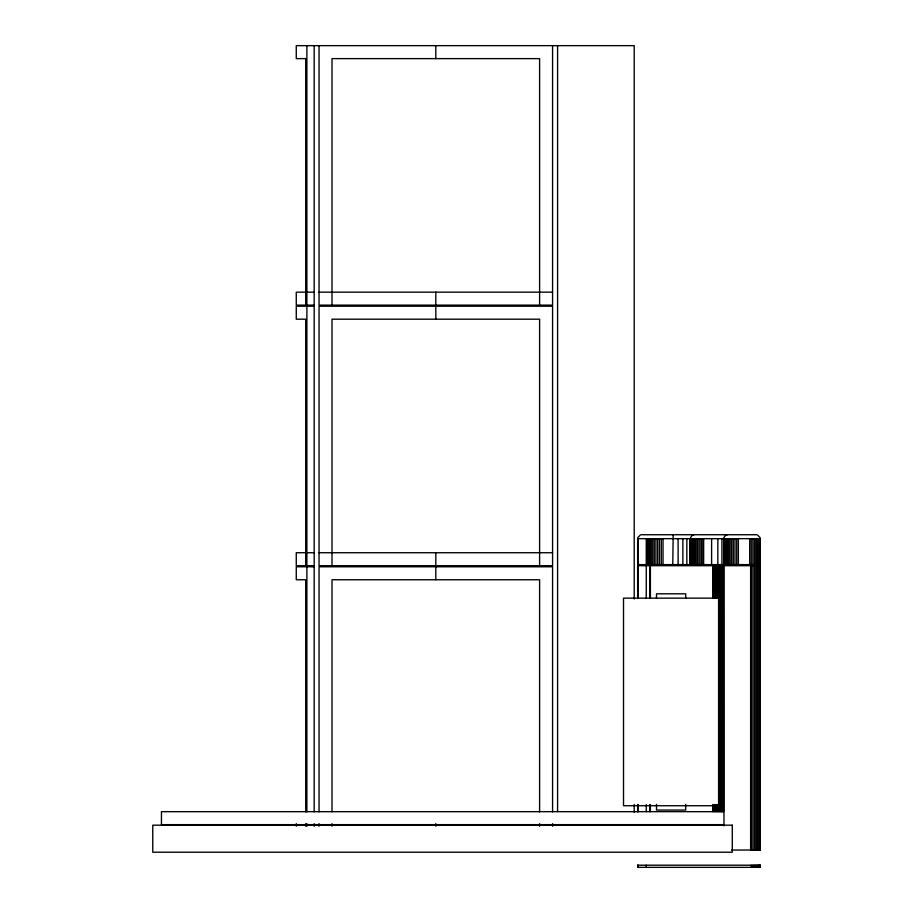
<?xml version="1.0" encoding="UTF-8"?>
<svg xmlns="http://www.w3.org/2000/svg" width="913" height="913" viewBox="0 0 913 913"><rect width="100%" height="100%" fill="white"/><g stroke="black" fill="none" stroke-linecap="round" stroke-linejoin="round"><path stroke-width="1.37" d="M637.776 537.654L640.492 534.87M673.178 534.733L672.778 564.622M694.051 534.733L692.259 535.258L690.582 537.654L690.456 564.622M727.433 534.733L725.561 535.258L723.815 537.654L723.689 564.622M314.175 292.16L296.269 292.16L296.269 305.136L314.175 305.136M319.048 292.16L552.582 292.16M314.175 306.22L296.269 306.22L296.269 319.185L305.707 319.185L305.707 565.695M641.485 534.733L756.398 534.733M314.175 552.73L296.269 552.73L296.269 565.695L314.175 565.695M319.048 552.73L552.582 552.73M314.175 566.779L296.269 566.779L296.269 579.755L305.707 579.755L305.707 811.862M718.668 598.141L623.522 598.141L623.522 805.723L718.668 805.723M723.598 824.644L161.453 824.644L161.453 811.668L723.598 811.668L723.518 565.695M731.747 850.049L760.232 850.049L760.232 565.695L637.651 565.695L637.651 598.403M757.391 534.87L760.107 537.654M760.084 538.67L760.118 564.622M760.084 565.695L760.118 850.049M760.084 865.193L760.118 867.35M759.73 538.67L759.73 564.622M759.73 565.695L759.73 850.049M759.73 865.193L759.73 867.35M759.102 538.67L759.102 564.622M759.102 565.695L759.102 850.049M759.102 865.193L759.102 867.35M758.224 538.67L758.224 564.622M758.224 565.695L758.224 850.049M758.224 865.193L758.224 867.35M757.139 538.67L757.139 564.622M757.139 565.695L757.139 850.049M757.139 865.193L757.139 867.35M755.861 538.67L755.861 564.622M755.861 565.695L755.861 850.049M755.861 865.193L755.861 867.35M754.423 538.67L754.423 564.622M754.423 565.695L754.423 850.049M754.423 865.193L754.423 867.35M752.871 538.67L752.871 564.622M752.871 565.695L752.871 850.049M752.871 865.193L752.871 867.35M751.228 538.67L751.228 564.622M751.228 565.695L751.228 850.049M751.228 865.193L751.228 867.35M750.634 565.695L750.634 850.049M749.71 538.67L749.71 564.622M738.377 538.67L738.377 564.622M736.723 538.67L736.723 564.622M734.976 538.67L734.976 564.622M733.276 538.67L733.276 564.622M731.644 538.67L731.644 564.622M730.115 538.67L730.115 564.622M728.7 538.67L728.7 564.622M727.421 538.67L727.421 564.622M726.303 538.67L726.303 564.622M725.356 538.67L725.356 564.622M724.591 538.67L724.591 564.622M724.02 538.67L724.02 564.622M723.975 565.695L723.975 825.877M722.948 565.695L722.948 811.668M722.263 565.695L722.263 811.668M721.932 538.67L721.932 564.622M721.475 565.695L721.475 811.668M720.597 565.695L720.597 811.668M719.638 565.695L719.638 811.668M718.599 565.695L718.599 811.668M717.846 538.67L717.846 564.622M717.492 565.695L717.492 598.403M717.492 804.558L717.492 811.668M716.34 565.695L716.34 598.403M716.34 804.558L716.34 811.668M715.141 565.695L715.141 598.403M715.141 804.558L715.141 811.668M713.92 565.695L713.92 598.403M713.92 804.558L713.92 811.668M712.688 565.695L712.688 598.403M712.688 804.558L712.688 811.668M711.615 538.67L711.615 564.622M703.661 538.67L703.661 564.622M702.211 538.67L702.211 564.622M700.864 538.67L700.864 564.622M699.221 538.67L699.221 564.622M697.658 538.67L697.658 564.622M696.197 538.67L696.197 564.622M694.85 538.67L694.85 564.622M693.618 538.67L693.618 564.622M692.51 538.67L692.51 564.622M691.54 538.67L691.54 564.622M690.719 538.67L690.719 564.622M689.772 538.67L689.772 564.622M686.85 538.67L686.85 564.622M685.697 598.083L685.697 593.815L656.504 593.815L656.504 598.083M685.697 804.353L685.697 810.048L656.504 810.048L656.504 804.353M682.878 538.67L682.878 564.622M678.108 538.67L678.108 564.622M663.021 538.67L663.021 564.622M661.274 538.67L661.274 564.622M659.437 538.67L659.437 564.622M657.657 538.67L657.657 564.622M655.922 538.67L655.922 564.622M654.279 538.67L654.279 564.622M652.715 538.67L652.715 564.622M651.277 538.67L651.277 564.622M650.387 565.695L650.387 598.403M650.387 804.558L650.387 811.668M649.953 538.67L649.953 564.622M649.851 565.695L649.851 598.403M649.851 804.558L649.851 811.668M648.778 538.67L648.778 564.622M647.762 538.67L647.762 564.622M646.906 538.67L646.906 564.622M646.267 538.67L646.267 564.622M646.267 565.695L646.267 598.403M646.267 804.558L646.267 811.668M646.267 865.193L646.267 867.35M638.13 538.67L638.13 564.622M638.13 565.695L638.13 598.403M638.13 804.558L638.13 811.668M638.13 865.193L638.13 867.35M637.788 538.67L637.788 564.622M637.788 565.695L637.788 598.403M637.788 804.558L637.788 811.668M637.788 865.193L637.788 867.35M637.651 804.558L637.651 811.668M634.204 599.031L634.204 45.65L296.269 45.65L296.269 58.626L305.707 58.626L305.707 305.136M634.204 804.41L634.204 812.273M557.581 45.65L557.581 811.543M552.582 45.65L552.582 305.136L319.048 305.136L319.048 45.65M552.582 811.862L552.582 566.779L319.048 566.779L319.048 811.862M552.582 823.674L552.582 826.265M539.606 305.136L539.606 58.626L332.012 58.626L332.012 305.136M539.606 565.695L539.606 319.185L332.012 319.185L332.012 565.695M539.606 811.862L539.606 579.755L332.012 579.755L332.012 811.862M539.606 823.674L539.606 826.265M435.809 45.65L435.809 58.626M435.809 292.16L435.809 305.136M435.809 306.22L435.809 319.185M435.809 552.73L435.809 565.695M435.809 566.779L435.809 579.755M435.809 823.674L435.809 826.265M332.012 823.674L332.012 826.265M319.048 823.674L319.048 826.265M314.175 45.65L314.175 811.862M314.175 823.674L314.175 826.265M306.882 45.65L306.882 305.136M306.882 306.22L306.882 565.695M306.882 566.779L306.882 811.862M306.882 823.674L306.882 826.265M305.707 823.674L305.707 826.265M296.269 823.674L296.269 826.265M552.582 306.22L319.048 306.22L319.048 565.695L552.582 565.695L552.582 306.22M760.232 538.67L637.651 538.67L637.651 564.622L760.232 564.622L760.232 538.67M732.283 825.181L152.768 825.181L152.768 852.217L732.283 852.217L732.283 825.181M760.232 865.193L637.651 865.193L637.651 867.35L760.232 867.35L760.232 865.193"/></g></svg>
